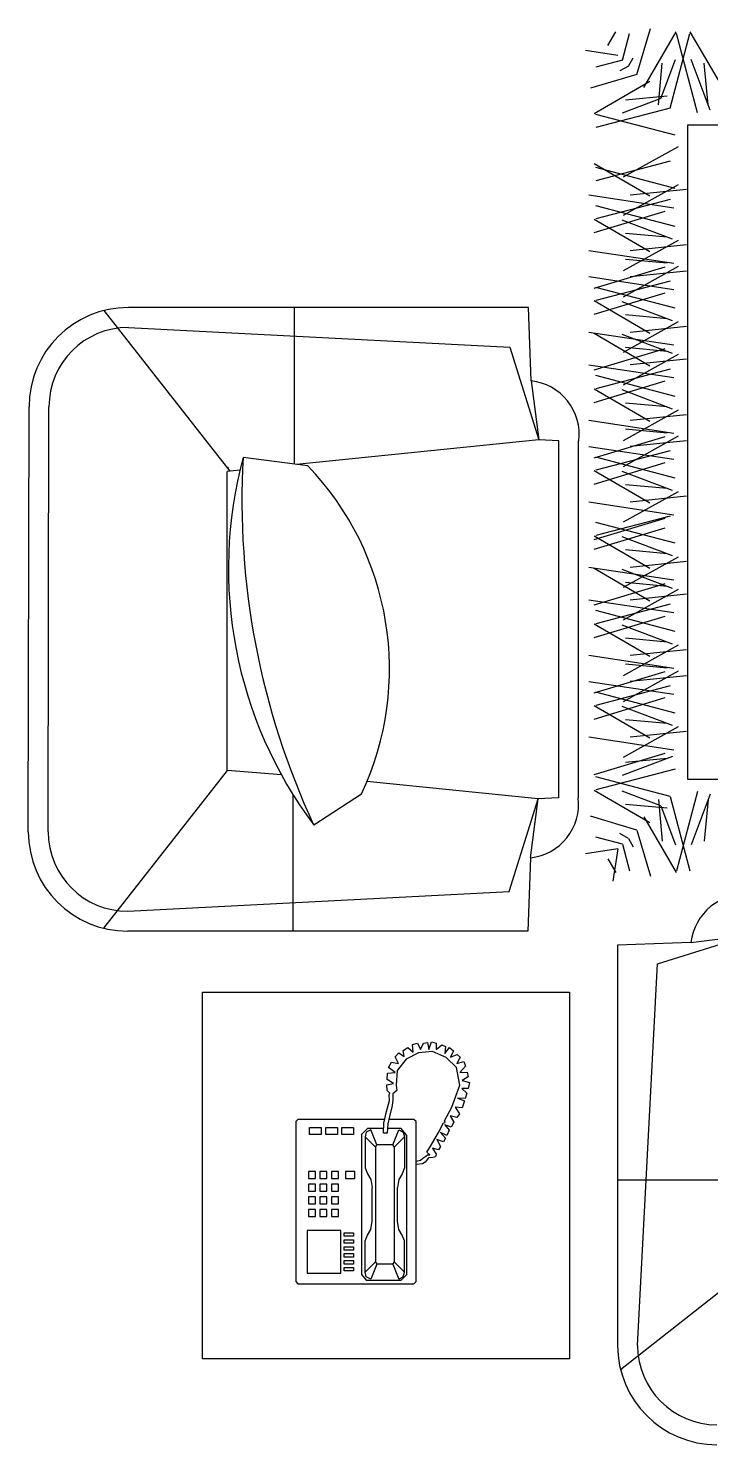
# Model space of a CAD drawing. Header units: inches. Extents: x 10.1 to 52.6, y 12.1 to 36.9.
# Drawn here: x 37.382 to 38.448, y 32.595 to 34.807 of the extents above; entities that cross this region are included whole.
import ezdxf

# ---------------------------------------------------------------- set-up
doc = ezdxf.new("R2010")
doc.units = ezdxf.units.IN
doc.header["$MEASUREMENT"] = 0
doc.layers.add('4', color=4, linetype='Continuous')

msp = doc.modelspace()

# ---------------------------------------------------------------- linework, layer by layer
at = {"layer": '4'}
for p, q in [((38.2869, 34.7806, 7.68), (38.2994, 34.8021, 7.68)), ((38.3098, 34.7577, 7.68), (38.3207, 34.7992, 7.68)), ((38.332, 34.7355, 7.68), (38.3537, 34.8074, 7.68)), ((38.3432, 34.715, 7.68), (38.3938, 34.8021, 7.68)), ((38.3845, 34.683, 7.68), (38.415, 34.7992, 7.68)), ((38.427, 34.6752, 7.68), (38.3944, 34.7992, 7.68)), ((38.4663, 34.715, 7.68), (38.4157, 34.8021, 7.68)), ((38.3025, 34.7651, 7.68), (38.2522, 34.7726, 7.68)), ((38.3098, 34.7577, 7.68), (38.2683, 34.7468, 7.68)), ((38.319, 34.7485, 7.68), (38.3263, 34.7616, 7.68)), ((38.3696, 34.6979, 7.68), (38.3925, 34.7585, 7.68)), ((38.4467, 34.6796, 7.68), (38.4169, 34.7585, 7.68)), ((38.332, 34.7355, 7.68), (38.2601, 34.7138, 7.68)), ((38.319, 34.7485, 7.68), (38.3059, 34.7412, 7.68)), ((38.3659, 34.6878, 7.68), (38.372, 34.7529, 7.68)), ((38.4435, 34.6878, 7.68), (38.4375, 34.7529, 7.68)), ((38.3525, 34.7243, 7.68), (38.2655, 34.6737, 7.68)), ((38.3696, 34.6979, 7.68), (38.3091, 34.675, 7.68)), ((38.3797, 34.7016, 7.68), (38.3146, 34.6955, 7.68)), ((38.3845, 34.683, 7.68), (38.2683, 34.6525, 7.68)), ((38.3923, 34.6405, 7.68), (38.2683, 34.6731, 7.68)), ((40.2911, 34.656, 7.68), (38.4116, 34.656, 7.68)), ((38.4116, 34.656, 7.68), (38.4116, 33.6349, 7.68)), ((38.3967, 34.6226, 7.68), (38.3111, 34.5748, 7.68)), ((38.3845, 34.5998, 7.68), (38.2683, 34.5693, 7.68)), ((38.3525, 34.5451, 7.68), (38.2655, 34.5957, 7.68)), ((38.3923, 34.5573, 7.68), (38.2683, 34.5899, 7.68)), ((38.3967, 34.563, 7.68), (38.3111, 34.5152, 7.68)), ((38.4099, 34.5558, 7.68), (38.3216, 34.5467, 7.68)), ((38.3901, 34.5266, 7.68), (38.2574, 34.5466, 7.68)), ((38.3845, 34.5402, 7.68), (38.2683, 34.5097, 7.68)), ((38.3762, 34.5212, 7.68), (38.2653, 34.4878, 7.68)), ((38.3923, 34.4977, 7.68), (38.2683, 34.5303, 7.68)), ((38.3525, 34.4584, 7.68), (38.2655, 34.509, 7.68)), ((38.3879, 34.478, 7.68), (38.3091, 34.5078, 7.68)), ((38.3967, 34.4763, 7.68), (38.3111, 34.4285, 7.68)), ((38.3797, 34.4812, 7.68), (38.3146, 34.4872, 7.68)), ((38.4099, 34.4691, 7.68), (38.3216, 34.46, 7.68)), ((38.3901, 34.4399, 7.68), (38.2574, 34.4599, 7.68)), ((38.3797, 34.4404, 7.68), (38.3146, 34.4465, 7.68)), ((38.3762, 34.4346, 7.68), (38.2653, 34.4011, 7.68)), ((38.3967, 34.4355, 7.68), (38.3111, 34.3877, 7.68)), ((38.4099, 34.4284, 7.68), (38.3216, 34.4193, 7.68)), ((38.3901, 34.3991, 7.68), (38.2574, 34.4191, 7.68)), ((38.3845, 34.4127, 7.68), (38.2683, 34.3822, 7.68)), ((38.3923, 34.3702, 7.68), (38.2683, 34.4028, 7.68)), ((38.3762, 34.3938, 7.68), (38.2653, 34.3603, 7.68)), ((38.3525, 34.331, 7.68), (38.2655, 34.3816, 7.68)), ((38.3879, 34.3505, 7.68), (38.3091, 34.3803, 7.68)), ((37.6973, 34.1157, 7.68), (37.5002, 34.3666, 7.68)), ((38.1632, 34.3713, 7.68), (37.5383, 34.3713, 7.68)), ((37.7969, 34.3713, 7.68), (37.7969, 34.1268, 7.68)), ((38.1674, 34.2568, 7.68), (38.1632, 34.3713, 7.68)), ((38.3797, 34.3537, 7.68), (38.3146, 34.3598, 7.68)), ((37.5383, 34.3403, 7.68), (38.134, 34.3092, 7.68)), ((38.3967, 34.3489, 7.68), (38.3111, 34.301, 7.68)), ((38.4099, 34.3417, 7.68), (38.3216, 34.3326, 7.68)), ((38.3901, 34.3124, 7.68), (38.2574, 34.3325, 7.68)), ((38.3525, 34.28, 7.68), (38.2655, 34.3306, 7.68)), ((38.3879, 34.2995, 7.68), (38.3091, 34.3293, 7.68)), ((38.134, 34.3092, 7.68), (38.1792, 34.1648, 7.68)), ((38.3762, 34.3071, 7.68), (38.2653, 34.2736, 7.68)), ((38.3967, 34.2979, 7.68), (38.3111, 34.25, 7.68)), ((38.3797, 34.3027, 7.68), (38.3146, 34.3088, 7.68)), ((38.4099, 34.2907, 7.68), (38.3216, 34.2816, 7.68)), ((38.3901, 34.2614, 7.68), (38.2574, 34.2815, 7.68)), ((38.3845, 34.2751, 7.68), (38.2683, 34.2445, 7.68)), ((38.1674, 34.2568, 7.68), (38.1792, 34.1648, 7.68)), ((38.3762, 34.2561, 7.68), (38.2653, 34.2226, 7.68)), ((38.3923, 34.2326, 7.68), (38.2683, 34.2652, 7.68)), ((38.3525, 34.1933, 7.68), (38.2655, 34.2439, 7.68)), ((38.3879, 34.2128, 7.68), (38.3091, 34.2426, 7.68)), ((37.382, 33.5525, 7.68), (37.3831, 34.2162, 7.68)), ((37.4131, 33.5525, 7.68), (37.4141, 34.2162, 7.68)), ((38.3967, 34.2112, 7.68), (38.3111, 34.1633, 7.68)), ((38.3797, 34.216, 7.68), (38.3146, 34.2221, 7.68)), ((38.4099, 34.204, 7.68), (38.3216, 34.1949, 7.68)), ((38.3901, 34.1748, 7.68), (38.2574, 34.1948, 7.68)), ((38.3797, 34.1752, 7.68), (38.3146, 34.1813, 7.68)), ((38.1792, 34.1648, 7.68), (37.8008, 34.1263, 7.68)), ((38.2107, 34.1633, 7.68), (38.1792, 34.1648, 7.68)), ((38.2097, 34.1629, 7.68), (38.2097, 33.6053, 7.68)), ((38.2407, 34.1629, 7.68), (38.2407, 33.6053, 7.68)), ((38.3762, 34.1694, 7.68), (38.2653, 34.1359, 7.68)), ((38.3967, 34.1704, 7.68), (38.3111, 34.1226, 7.68)), ((38.4099, 34.1632, 7.68), (38.3216, 34.1541, 7.68)), ((37.8186, 34.1239, 7.68), (37.7176, 34.1372, 7.68)), ((38.3901, 34.134, 7.68), (38.2574, 34.154, 7.68)), ((38.3845, 34.1476, 7.68), (38.2683, 34.1171, 7.68)), ((38.3923, 34.1051, 7.68), (38.2683, 34.1377, 7.68)), ((37.7125, 34.1173, 7.68), (37.6924, 34.1152, 7.68)), ((37.6924, 33.648, 7.68), (37.6924, 34.1152, 7.68)), ((38.3762, 34.1286, 7.68), (38.2653, 34.0952, 7.68)), ((38.3525, 34.0658, 7.68), (38.2655, 34.1164, 7.68)), ((38.3879, 34.0854, 7.68), (38.3091, 34.1152, 7.68)), ((38.3797, 34.0886, 7.68), (38.3146, 34.0946, 7.68)), ((38.3967, 34.0837, 7.68), (38.3111, 34.0359, 7.68)), ((38.4099, 34.0765, 7.68), (38.3216, 34.0674, 7.68)), ((38.3901, 34.0473, 7.68), (38.2574, 34.0673, 7.68)), ((38.3845, 34.0456, 7.68), (38.2683, 34.0151, 7.68)), ((38.3762, 34.042, 7.68), (38.2653, 34.0085, 7.68)), ((38.3762, 34.0267, 7.68), (38.2653, 33.9932, 7.68)), ((38.3923, 34.0031, 7.68), (38.2683, 34.0357, 7.68)), ((38.3525, 33.9639, 7.68), (38.2655, 34.0145, 7.68)), ((38.3879, 33.9834, 7.68), (38.3091, 34.0132, 7.68)), ((38.3967, 33.9817, 7.68), (38.3111, 33.9339, 7.68)), ((38.3797, 33.9866, 7.68), (38.3146, 33.9927, 7.68)), ((38.3901, 33.9453, 7.68), (38.2574, 33.9653, 7.68)), ((38.3525, 33.9129, 7.68), (38.2655, 33.9635, 7.68)), ((38.3879, 33.9324, 7.68), (38.3091, 33.9622, 7.68)), ((38.4099, 33.9746, 7.68), (38.3216, 33.9655, 7.68)), ((38.3762, 33.94, 7.68), (38.2653, 33.9065, 7.68)), ((38.3797, 33.9356, 7.68), (38.3146, 33.9417, 7.68)), ((38.3901, 33.8943, 7.68), (38.2574, 33.9144, 7.68)), ((38.3967, 33.9308, 7.68), (38.3111, 33.8829, 7.68)), ((38.4099, 33.9236, 7.68), (38.3216, 33.9145, 7.68)), ((38.3845, 33.908, 7.68), (38.2683, 33.8774, 7.68)), ((38.3923, 33.8655, 7.68), (38.2683, 33.8981, 7.68)), ((38.3762, 33.889, 7.68), (38.2653, 33.8555, 7.68)), ((38.3525, 33.8262, 7.68), (38.2655, 33.8768, 7.68)), ((38.3879, 33.8457, 7.68), (38.3091, 33.8755, 7.68)), ((38.3797, 33.8489, 7.68), (38.3146, 33.855, 7.68)), ((38.3901, 33.8077, 7.68), (38.2574, 33.8277, 7.68)), ((38.3967, 33.8441, 7.68), (38.3111, 33.7962, 7.68)), ((38.4099, 33.8369, 7.68), (38.3216, 33.8278, 7.68)), ((38.3762, 33.8023, 7.68), (38.2653, 33.7688, 7.68)), ((38.3967, 33.8033, 7.68), (38.3111, 33.7554, 7.68)), ((38.3797, 33.8081, 7.68), (38.3146, 33.8142, 7.68)), ((38.3901, 33.7669, 7.68), (38.2574, 33.7869, 7.68)), ((38.3845, 33.7805, 7.68), (38.2683, 33.7499, 7.68)), ((38.4099, 33.7961, 7.68), (38.3216, 33.787, 7.68)), ((38.3762, 33.7615, 7.68), (38.2653, 33.7281, 7.68)), ((38.3923, 33.738, 7.68), (38.2683, 33.7706, 7.68)), ((38.3525, 33.6987, 7.68), (38.2655, 33.7493, 7.68)), ((38.3879, 33.7183, 7.68), (38.3091, 33.7481, 7.68)), ((38.3967, 33.7166, 7.68), (38.3111, 33.6688, 7.68)), ((38.3797, 33.7215, 7.68), (38.3146, 33.7275, 7.68)), ((38.3901, 33.6802, 7.68), (38.2574, 33.7002, 7.68)), ((38.4099, 33.7094, 7.68), (38.3216, 33.7003, 7.68)), ((38.3762, 33.6749, 7.68), (38.2653, 33.6414, 7.68)), ((38.3879, 33.6701, 7.68), (38.3091, 33.6403, 7.68)), ((37.6924, 33.648, 7.68), (37.4992, 33.402, 7.68)), ((37.7773, 33.6414, 7.68), (37.6924, 33.648, 7.68)), ((38.3923, 33.6504, 7.68), (38.2683, 33.6178, 7.68)), ((38.3797, 33.6669, 7.68), (38.3146, 33.6608, 7.68)), ((38.1781, 33.6038, 7.68), (37.9108, 33.631, 7.68)), ((38.3845, 33.6079, 7.68), (38.2683, 33.6384, 7.68)), ((38.4116, 33.6349, 7.68), (40.2911, 33.6349, 7.68)), ((37.7958, 33.3973, 7.68), (37.7958, 33.6098, 7.68)), ((37.8277, 33.5633, 7.68), (37.9024, 33.6119, 7.68)), ((38.133, 33.4594, 7.68), (38.1781, 33.6038, 7.68)), ((38.1663, 33.5118, 7.68), (38.1781, 33.6038, 7.68)), ((38.2097, 33.6053, 7.68), (38.1781, 33.6038, 7.68)), ((38.3525, 33.5665, 7.68), (38.2655, 33.6171, 7.68)), ((38.3696, 33.593, 7.68), (38.3091, 33.6159, 7.68)), ((38.3659, 33.6031, 7.68), (38.372, 33.538, 7.68)), ((38.3845, 33.6079, 7.68), (38.415, 33.4917, 7.68)), ((38.427, 33.6157, 7.68), (38.3944, 33.4917, 7.68)), ((38.4467, 33.6113, 7.68), (38.4169, 33.5324, 7.68)), ((38.4435, 33.6031, 7.68), (38.4375, 33.538, 7.68)), ((38.3797, 33.5893, 7.68), (38.3146, 33.5953, 7.68)), ((38.3696, 33.593, 7.68), (38.3925, 33.5324, 7.68)), ((38.332, 33.5553, 7.68), (38.2601, 33.5771, 7.68)), ((38.3432, 33.5759, 7.68), (38.3938, 33.4888, 7.68)), ((38.3098, 33.5331, 7.68), (38.2683, 33.544, 7.68)), ((38.319, 33.5423, 7.68), (38.3059, 33.5497, 7.68)), ((38.319, 33.5423, 7.68), (38.3263, 33.5292, 7.68)), ((38.332, 33.5553, 7.68), (38.3537, 33.4834, 7.68)), ((38.3025, 33.5258, 7.68), (38.2522, 33.5182, 7.68)), ((38.3025, 33.5258, 7.68), (38.2949, 33.4755, 7.68)), ((38.3098, 33.5331, 7.68), (38.3207, 33.4917, 7.68)), ((38.1663, 33.5118, 7.68), (38.1621, 33.3973, 7.68)), ((38.2869, 33.5103, 7.68), (38.2994, 33.4888, 7.68)), ((37.5372, 33.4283, 7.68), (38.133, 33.4594, 7.68)), ((38.1621, 33.3973, 7.68), (37.5372, 33.3973, 7.68)), ((38.3643, 33.3462, 7.68), (38.5087, 33.3913, 7.68)), ((38.4167, 33.3796, 7.68), (38.5087, 33.3913, 7.68)), ((38.4167, 33.3796, 7.68), (38.3022, 33.3754, 7.68)), ((38.3022, 33.3754, 7.68), (38.3022, 32.7504, 7.68)), ((38.3332, 32.7504, 7.68), (38.3643, 33.3462, 7.68)), ((37.9551, 33.2009, 7.68), (37.9605, 33.2075, 7.68)), ((37.9605, 33.2075, 7.68), (37.969, 33.2013, 7.68)), ((37.9675, 33.2111, 7.68), (37.9744, 33.2155, 7.68)), ((37.969, 33.2013, 7.68), (37.9675, 33.2111, 7.68)), ((37.9913, 33.2075, 7.68), (37.9719, 33.1972, 7.68)), ((37.9744, 33.2155, 7.68), (37.9832, 33.2082, 7.68)), ((37.9821, 33.2203, 7.68), (37.9898, 33.2225, 7.68)), ((37.9832, 33.2082, 7.68), (37.9821, 33.2203, 7.68)), ((37.9898, 33.2225, 7.68), (37.9946, 33.2126, 7.68)), ((38.0132, 33.2093, 7.68), (37.9913, 33.2075, 7.68)), ((37.9946, 33.2126, 7.68), (37.999, 33.2225, 7.68)), ((37.999, 33.2225, 7.68), (38.0052, 33.2232, 7.68)), ((38.0052, 33.2232, 7.68), (38.0077, 33.2126, 7.68)), ((38.0077, 33.2126, 7.68), (38.0118, 33.2243, 7.68)), ((38.0118, 33.2243, 7.68), (38.0187, 33.2225, 7.68)), ((38.0344, 33.2002, 7.68), (38.0132, 33.2093, 7.68)), ((38.0187, 33.2225, 7.68), (38.0191, 33.2126, 7.68)), ((38.0191, 33.2126, 7.68), (38.0275, 33.2199, 7.68)), ((38.0275, 33.2199, 7.68), (38.0333, 33.217, 7.68)), ((38.0333, 33.217, 7.68), (38.0323, 33.206, 7.68)), ((38.0323, 33.206, 7.68), (38.0399, 33.2155, 7.68)), ((38.0399, 33.2155, 7.68), (38.0458, 33.2104, 7.68)), ((38.0458, 33.2104, 7.68), (38.0414, 33.2005, 7.68)), ((38.0414, 33.2005, 7.68), (38.0516, 33.2049, 7.68)), ((38.0516, 33.2049, 7.68), (38.0564, 33.2005, 7.68)), ((37.9444, 33.1844, 7.68), (37.9492, 33.1928, 7.68)), ((37.9547, 33.1764, 7.68), (37.9444, 33.1844, 7.68)), ((37.9492, 33.1928, 7.68), (37.9602, 33.1906, 7.68)), ((37.9602, 33.1906, 7.68), (37.9551, 33.2009, 7.68)), ((37.9719, 33.1972, 7.68), (37.958, 33.1797, 7.68)), ((38.0505, 33.1844, 7.68), (38.0344, 33.2002, 7.68)), ((38.0557, 33.157, 7.68), (38.0505, 33.1844, 7.68)), ((38.0564, 33.2005, 7.68), (38.0513, 33.1906, 7.68)), ((38.0513, 33.1906, 7.68), (38.0619, 33.1939, 7.68)), ((38.0648, 33.1866, 7.68), (38.056, 33.1767, 7.68)), ((38.0619, 33.1939, 7.68), (38.0648, 33.1866, 7.68)), ((37.9422, 33.1654, 7.68), (37.943, 33.1753, 7.68)), ((37.9525, 33.1592, 7.68), (37.9422, 33.1654, 7.68)), ((37.943, 33.1753, 7.68), (37.9547, 33.1764, 7.68)), ((37.958, 33.1797, 7.68), (37.9562, 33.1566, 7.68)), ((38.056, 33.1767, 7.68), (38.0674, 33.1771, 7.68)), ((38.0688, 33.1698, 7.68), (38.0593, 33.1643, 7.68)), ((38.0593, 33.1643, 7.68), (38.0707, 33.161, 7.68)), ((38.0674, 33.1771, 7.68), (38.0688, 33.1698, 7.68)), ((38.0707, 33.161, 7.68), (38.0688, 33.1518, 7.68)), ((37.9419, 33.1573, 7.68), (37.9525, 33.1592, 7.68)), ((37.9426, 33.1485, 7.68), (37.9419, 33.1573, 7.68)), ((37.9466, 33.1445, 7.68), (37.9426, 33.1485, 7.68)), ((37.9455, 33.1423, 7.68), (37.9466, 33.1445, 7.68)), ((37.9459, 33.1328, 7.68), (37.9455, 33.1423, 7.68)), ((37.9576, 33.1482, 7.68), (37.951, 33.1434, 7.68)), ((37.951, 33.1434, 7.68), (37.9514, 33.1339, 7.68)), ((37.9562, 33.1566, 7.68), (37.9576, 33.1482, 7.68)), ((38.0436, 33.1226, 7.68), (38.0557, 33.157, 7.68)), ((38.059, 33.1518, 7.68), (38.0666, 33.1445, 7.68)), ((38.0688, 33.1518, 7.68), (38.059, 33.1518, 7.68)), ((38.0666, 33.1445, 7.68), (38.0641, 33.1361, 7.68)), ((37.9415, 33.1156, 7.68), (37.9459, 33.1328, 7.68)), ((37.9503, 33.1251, 7.68), (37.9459, 33.1079, 7.68)), ((37.9514, 33.1339, 7.68), (37.9503, 33.1251, 7.68)), ((38.0319, 33.1013, 7.68), (38.0436, 33.1226, 7.68)), ((38.0597, 33.1215, 7.68), (38.0487, 33.1226, 7.68)), ((38.0487, 33.1226, 7.68), (38.0553, 33.1119, 7.68)), ((38.0524, 33.1365, 7.68), (38.063, 33.1324, 7.68)), ((38.0641, 33.1361, 7.68), (38.0524, 33.1365, 7.68)), ((38.063, 33.1324, 7.68), (38.0597, 33.1215, 7.68)), ((37.8031, 33.1034, 7.68), (37.7995, 33.0998, 7.68)), ((37.7995, 33.0998, 7.68), (37.7995, 32.8503, 7.68)), ((37.9386, 33.1034, 7.68), (37.8031, 33.1034, 7.68)), ((37.9369, 33.0817, 7.68), (37.9371, 33.0973, 7.68)), ((37.9371, 33.0973, 7.68), (37.9415, 33.1156, 7.68)), ((37.9433, 33.0962, 7.68), (37.9423, 33.0817, 7.68)), ((37.9459, 33.1079, 7.68), (37.9433, 33.0962, 7.68)), ((37.9839, 33.1034, 7.68), (37.9449, 33.1034, 7.68)), ((37.9875, 33.0998, 7.68), (37.9839, 33.1034, 7.68)), ((37.9875, 32.8503, 7.68), (37.9875, 33.0998, 7.68)), ((38.0227, 33.0826, 7.68), (38.0304, 33.0977, 7.68)), ((38.0304, 33.0977, 7.68), (38.033, 33.0984, 7.68)), ((38.033, 33.0984, 7.68), (38.0319, 33.1013, 7.68)), ((38.0326, 33.0947, 7.68), (38.0392, 33.0863, 7.68)), ((38.0425, 33.0914, 7.68), (38.0326, 33.0947, 7.68)), ((38.041, 33.109, 7.68), (38.0465, 33.0991, 7.68)), ((38.0513, 33.1061, 7.68), (38.041, 33.109, 7.68)), ((38.0465, 33.0991, 7.68), (38.0425, 33.0914, 7.68)), ((38.0553, 33.1119, 7.68), (38.0513, 33.1061, 7.68)), ((37.8212, 33.0799, 7.68), (37.8212, 33.0907, 7.68)), ((37.8212, 33.0907, 7.68), (37.8392, 33.0907, 7.68)), ((37.8392, 33.0799, 7.68), (37.8212, 33.0799, 7.68)), ((37.8392, 33.0907, 7.68), (37.8392, 33.0799, 7.68)), ((37.8465, 33.0799, 7.68), (37.8465, 33.0907, 7.68)), ((37.8465, 33.0907, 7.68), (37.8646, 33.0907, 7.68)), ((37.8646, 33.0799, 7.68), (37.8465, 33.0799, 7.68)), ((37.8646, 33.0907, 7.68), (37.8646, 33.0799, 7.68)), ((37.8718, 33.0799, 7.68), (37.8718, 33.0907, 7.68)), ((37.8718, 33.0907, 7.68), (37.8899, 33.0907, 7.68)), ((37.8899, 33.0799, 7.68), (37.8718, 33.0799, 7.68)), ((37.8899, 33.0907, 7.68), (37.8899, 33.0799, 7.68)), ((37.9116, 33.0889, 7.68), (37.9025, 33.0799, 7.68)), ((37.9025, 33.0799, 7.68), (37.9025, 32.8611, 7.68)), ((37.9098, 33.0835, 7.68), (37.9079, 33.0763, 7.68)), ((37.9079, 33.0763, 7.68), (37.9242, 33.06, 7.68)), ((37.9079, 33.0763, 7.68), (37.9079, 33.0275, 7.68)), ((37.917, 33.0871, 7.68), (37.9098, 33.0835, 7.68)), ((37.937, 33.0889, 7.68), (37.9116, 33.0889, 7.68)), ((37.926, 33.0636, 7.68), (37.917, 33.0871, 7.68)), ((37.9423, 33.0817, 7.68), (37.9369, 33.0817, 7.68)), ((37.964, 33.0889, 7.68), (37.9428, 33.0889, 7.68)), ((37.9513, 33.0636, 7.68), (37.9604, 33.0871, 7.68)), ((37.9694, 33.0763, 7.68), (37.9531, 33.06, 7.68)), ((37.9604, 33.0871, 7.68), (37.9676, 33.0835, 7.68)), ((37.973, 33.0781, 7.68), (37.964, 33.0889, 7.68)), ((37.9676, 33.0835, 7.68), (37.9694, 33.0763, 7.68)), ((37.9694, 33.0763, 7.68), (37.9694, 33.0275, 7.68)), ((37.973, 32.8611, 7.68), (37.973, 33.0781, 7.68)), ((38.011, 33.0629, 7.68), (38.0227, 33.0826, 7.68)), ((38.0257, 33.0826, 7.68), (38.0333, 33.0742, 7.68)), ((38.0355, 33.0783, 7.68), (38.0257, 33.0826, 7.68)), ((38.0333, 33.0742, 7.68), (38.0304, 33.0684, 7.68)), ((38.0392, 33.0863, 7.68), (38.0355, 33.0783, 7.68)), ((37.9242, 33.06, 7.68), (37.926, 33.0636, 7.68)), ((37.9242, 33.06, 7.68), (37.9242, 32.881, 7.68)), ((37.9513, 33.0636, 7.68), (37.926, 33.0636, 7.68)), ((37.9531, 33.06, 7.68), (37.9513, 33.0636, 7.68)), ((37.9531, 33.06, 7.68), (37.9531, 32.881, 7.68)), ((38.0044, 33.0519, 7.68), (38.011, 33.0629, 7.68)), ((38.0088, 33.0482, 7.68), (38.0044, 33.0519, 7.68)), ((38.0227, 33.0556, 7.68), (38.0132, 33.0585, 7.68)), ((38.0132, 33.0585, 7.68), (38.0191, 33.049, 7.68)), ((38.0304, 33.0684, 7.68), (38.0198, 33.0717, 7.68)), ((38.0198, 33.0717, 7.68), (38.0257, 33.061, 7.68)), ((38.0257, 33.061, 7.68), (38.0227, 33.0556, 7.68)), ((37.9875, 33.0383, 7.68), (37.9942, 33.0398, 7.68)), ((37.9975, 33.034, 7.68), (37.9875, 33.0329, 7.68)), ((37.9942, 33.0398, 7.68), (37.9982, 33.0427, 7.68)), ((38.0019, 33.0365, 7.68), (37.9975, 33.034, 7.68)), ((37.9982, 33.0427, 7.68), (38.003, 33.046, 7.68)), ((38.007, 33.0435, 7.68), (38.0019, 33.0365, 7.68)), ((38.003, 33.046, 7.68), (38.0052, 33.0482, 7.68)), ((38.0052, 33.0482, 7.68), (38.0088, 33.0482, 7.68)), ((38.0136, 33.0438, 7.68), (38.007, 33.0435, 7.68)), ((38.0176, 33.0449, 7.68), (38.0136, 33.0438, 7.68)), ((38.0191, 33.049, 7.68), (38.0176, 33.0449, 7.68)), ((37.8302, 33.022, 7.68), (37.8194, 33.022, 7.68)), ((37.8194, 33.022, 7.68), (37.8194, 33.0112, 7.68)), ((37.8194, 33.0112, 7.68), (37.8302, 33.0112, 7.68)), ((37.8302, 33.0112, 7.68), (37.8302, 33.022, 7.68)), ((37.8374, 33.022, 7.68), (37.8374, 33.0112, 7.68)), ((37.8483, 33.022, 7.68), (37.8374, 33.022, 7.68)), ((37.8374, 33.0112, 7.68), (37.8483, 33.0112, 7.68)), ((37.8483, 33.0112, 7.68), (37.8483, 33.022, 7.68)), ((37.8664, 33.022, 7.68), (37.8555, 33.022, 7.68)), ((37.8555, 33.022, 7.68), (37.8555, 33.0112, 7.68)), ((37.8555, 33.0112, 7.68), (37.8664, 33.0112, 7.68)), ((37.8664, 33.0112, 7.68), (37.8664, 33.022, 7.68)), ((37.8917, 33.022, 7.68), (37.8772, 33.022, 7.68)), ((37.8772, 33.022, 7.68), (37.8772, 33.0112, 7.68)), ((37.8772, 33.0112, 7.68), (37.8917, 33.0112, 7.68)), ((37.8917, 33.0112, 7.68), (37.8917, 33.022, 7.68)), ((37.9079, 33.0275, 7.68), (37.9116, 33.0184, 7.68)), ((37.9116, 33.0184, 7.68), (37.917, 33.0094, 7.68)), ((37.917, 33.0094, 7.68), (37.9188, 32.9967, 7.68)), ((37.9604, 33.0094, 7.68), (37.9586, 32.9967, 7.68)), ((37.9658, 33.0184, 7.68), (37.9604, 33.0094, 7.68)), ((37.9694, 33.0275, 7.68), (37.9658, 33.0184, 7.68)), ((38.3022, 33.0091, 7.68), (38.5147, 33.0091, 7.68)), ((37.8302, 33.0022, 7.68), (37.8194, 33.0022, 7.68)), ((37.8194, 33.0022, 7.68), (37.8194, 32.9913, 7.68)), ((37.8194, 32.9913, 7.68), (37.8302, 32.9913, 7.68)), ((37.8302, 32.9913, 7.68), (37.8302, 33.0022, 7.68)), ((37.8483, 33.0022, 7.68), (37.8374, 33.0022, 7.68)), ((37.8374, 33.0022, 7.68), (37.8374, 32.9913, 7.68)), ((37.8374, 32.9913, 7.68), (37.8483, 32.9913, 7.68)), ((37.8483, 32.9913, 7.68), (37.8483, 33.0022, 7.68)), ((37.8664, 33.0022, 7.68), (37.8555, 33.0022, 7.68)), ((37.8555, 33.0022, 7.68), (37.8555, 32.9913, 7.68)), ((37.8555, 32.9913, 7.68), (37.8664, 32.9913, 7.68)), ((37.8664, 32.9913, 7.68), (37.8664, 33.0022, 7.68)), ((37.9188, 32.9443, 7.68), (37.9188, 32.9967, 7.68)), ((37.9586, 32.9443, 7.68), (37.9586, 32.9967, 7.68)), ((37.8302, 32.9823, 7.68), (37.8194, 32.9823, 7.68)), ((37.8194, 32.9823, 7.68), (37.8194, 32.9714, 7.68)), ((37.8194, 32.9714, 7.68), (37.8302, 32.9714, 7.68)), ((37.8302, 32.9624, 7.68), (37.8194, 32.9624, 7.68)), ((37.8194, 32.9624, 7.68), (37.8194, 32.9515, 7.68)), ((37.8302, 32.9714, 7.68), (37.8302, 32.9823, 7.68)), ((37.8302, 32.9515, 7.68), (37.8302, 32.9624, 7.68)), ((37.8483, 32.9823, 7.68), (37.8374, 32.9823, 7.68)), ((37.8374, 32.9823, 7.68), (37.8374, 32.9714, 7.68)), ((37.8374, 32.9714, 7.68), (37.8483, 32.9714, 7.68)), ((37.8374, 32.9624, 7.68), (37.8374, 32.9515, 7.68)), ((37.8483, 32.9624, 7.68), (37.8374, 32.9624, 7.68)), ((37.8483, 32.9714, 7.68), (37.8483, 32.9823, 7.68)), ((37.8483, 32.9515, 7.68), (37.8483, 32.9624, 7.68)), ((37.8664, 32.9823, 7.68), (37.8555, 32.9823, 7.68)), ((37.8555, 32.9823, 7.68), (37.8555, 32.9714, 7.68)), ((37.8555, 32.9714, 7.68), (37.8664, 32.9714, 7.68)), ((37.8664, 32.9624, 7.68), (37.8555, 32.9624, 7.68)), ((37.8555, 32.9624, 7.68), (37.8555, 32.9515, 7.68)), ((37.8664, 32.9714, 7.68), (37.8664, 32.9823, 7.68)), ((37.8664, 32.9515, 7.68), (37.8664, 32.9624, 7.68)), ((37.8194, 32.9515, 7.68), (37.8302, 32.9515, 7.68)), ((37.8374, 32.9515, 7.68), (37.8483, 32.9515, 7.68)), ((37.8555, 32.9515, 7.68), (37.8664, 32.9515, 7.68)), ((37.917, 32.9316, 7.68), (37.9188, 32.9443, 7.68)), ((37.9604, 32.9316, 7.68), (37.9586, 32.9443, 7.68)), ((37.8176, 32.9298, 7.68), (37.8176, 32.8629, 7.68)), ((37.87, 32.9298, 7.68), (37.8176, 32.9298, 7.68)), ((37.87, 32.8629, 7.68), (37.87, 32.9298, 7.68)), ((37.8754, 32.9208, 7.68), (37.8754, 32.9262, 7.68)), ((37.8754, 32.9262, 7.68), (37.8899, 32.9262, 7.68)), ((37.8899, 32.9208, 7.68), (37.8754, 32.9208, 7.68)), ((37.8899, 32.9262, 7.68), (37.8899, 32.9208, 7.68)), ((37.9079, 32.9136, 7.68), (37.9116, 32.9226, 7.68)), ((37.9116, 32.9226, 7.68), (37.917, 32.9316, 7.68)), ((37.9658, 32.9226, 7.68), (37.9604, 32.9316, 7.68)), ((37.9694, 32.9136, 7.68), (37.9658, 32.9226, 7.68)), ((37.8754, 32.91, 7.68), (37.8754, 32.9154, 7.68)), ((37.8754, 32.9154, 7.68), (37.8899, 32.9154, 7.68)), ((37.8899, 32.91, 7.68), (37.8754, 32.91, 7.68)), ((37.8754, 32.9045, 7.68), (37.8899, 32.9045, 7.68)), ((37.8754, 32.8991, 7.68), (37.8754, 32.9045, 7.68)), ((37.8899, 32.8991, 7.68), (37.8754, 32.8991, 7.68)), ((37.8899, 32.9154, 7.68), (37.8899, 32.91, 7.68)), ((37.8899, 32.9045, 7.68), (37.8899, 32.8991, 7.68)), ((37.9079, 32.8648, 7.68), (37.9079, 32.9136, 7.68)), ((37.9694, 32.8648, 7.68), (37.9694, 32.9136, 7.68)), ((38.5529, 32.9056, 7.68), (38.3069, 32.7124, 7.68)), ((37.8754, 32.8883, 7.68), (37.8754, 32.8937, 7.68)), ((37.8754, 32.8937, 7.68), (37.8899, 32.8937, 7.68)), ((37.8899, 32.8883, 7.68), (37.8754, 32.8883, 7.68)), ((37.8754, 32.8774, 7.68), (37.8754, 32.8828, 7.68)), ((37.8754, 32.8828, 7.68), (37.8899, 32.8828, 7.68)), ((37.8899, 32.8774, 7.68), (37.8754, 32.8774, 7.68)), ((37.8899, 32.8937, 7.68), (37.8899, 32.8883, 7.68)), ((37.8899, 32.8828, 7.68), (37.8899, 32.8774, 7.68)), ((37.9079, 32.8648, 7.68), (37.9242, 32.881, 7.68)), ((37.926, 32.8774, 7.68), (37.917, 32.8539, 7.68)), ((37.9242, 32.881, 7.68), (37.926, 32.8774, 7.68)), ((37.9513, 32.8774, 7.68), (37.926, 32.8774, 7.68)), ((37.9531, 32.881, 7.68), (37.9513, 32.8774, 7.68)), ((37.9513, 32.8774, 7.68), (37.9604, 32.8539, 7.68)), ((37.9694, 32.8648, 7.68), (37.9531, 32.881, 7.68)), ((37.8176, 32.8629, 7.68), (37.87, 32.8629, 7.68)), ((37.8754, 32.8666, 7.68), (37.8754, 32.872, 7.68)), ((37.8754, 32.872, 7.68), (37.8899, 32.872, 7.68)), ((37.8899, 32.8666, 7.68), (37.8754, 32.8666, 7.68)), ((37.8899, 32.872, 7.68), (37.8899, 32.8666, 7.68)), ((37.9025, 32.8611, 7.68), (37.9098, 32.8521, 7.68)), ((37.9098, 32.8575, 7.68), (37.9079, 32.8648, 7.68)), ((37.917, 32.8539, 7.68), (37.9098, 32.8575, 7.68)), ((37.9098, 32.8521, 7.68), (37.964, 32.8521, 7.68)), ((37.9604, 32.8539, 7.68), (37.9676, 32.8575, 7.68)), ((37.964, 32.8521, 7.68), (37.973, 32.8611, 7.68)), ((37.9676, 32.8575, 7.68), (37.9694, 32.8648, 7.68)), ((37.7995, 32.8503, 7.68), (37.8031, 32.8467, 7.68)), ((37.8031, 32.8467, 7.68), (37.9839, 32.8467, 7.68)), ((37.9839, 32.8467, 7.68), (37.9875, 32.8503, 7.68))]:
    msp.add_line(p, q, dxfattribs=at)
at = {"layer": '4', "elevation": 5.473}
msp.add_lwpolyline([(37.6542, 33.3018), (38.2269, 33.3018), (38.2269, 32.7294), (37.6542, 32.7294)], close=True, dxfattribs=at)
at = {"layer": '4'}
for centre, radius, start, end in [((37.5383, 34.2162, 7.68), 0.1552, 90, 180), ((37.5383, 34.2162, 7.68), 0.1241, 90, 180), ((38.1579, 34.173, 7.68), 0.0844, 353.4179, 83.5749), ((38.3627, 33.9635, 7.68), 0.6682, 164.928, 216.7929), ((38.9178, 34.07, 7.68), 1.2022, 176.7935, 204.9275), ((39.8415, 34.0504, 7.68), 2.1492, 178.0856, 178.1274), ((37.4881, 33.807, 7.68), 0.4579, 334.7866, 43.8058), ((38.1569, 33.5957, 7.68), 0.0844, 276.4251, 6.5821), ((37.5372, 33.5525, 7.68), 0.1552, 180, 270), ((37.5372, 33.5525, 7.68), 0.1241, 180, 270), ((38.5006, 33.3701, 7.68), 0.0844, 83.4179, 173.5749), ((38.4574, 32.7504, 7.68), 0.1552, 180, 270), ((38.4574, 32.7504, 7.68), 0.1241, 180, 270)]:
    msp.add_arc(centre, radius, start, end, dxfattribs=at)

doc.saveas('drawing.dxf')
